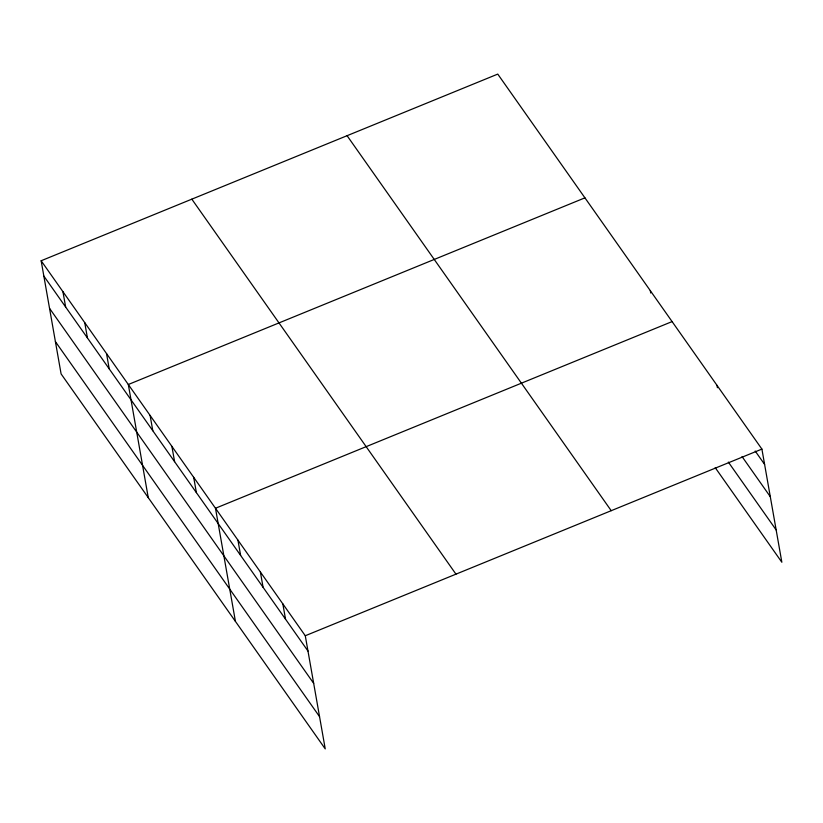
<?xml version="1.0" encoding="UTF-8"?>
<svg xmlns="http://www.w3.org/2000/svg" width="823" height="823" viewBox="0 0 823 823"><rect width="100%" height="100%" fill="white"/><g stroke="black" fill="none" stroke-linecap="round" stroke-linejoin="round"><path stroke-width="1.23" d="M41.15 260.757L305.282 635.747L325.239 748.899L61.097 373.909L41.15 260.757L497.761 74.101L761.903 449.091L781.85 562.243L715.218 467.649M584.927 197.849L128.316 384.506L148.263 497.658M672.093 321.587L215.482 508.254L235.429 621.406M305.282 635.747L761.903 449.091M755.185 451.025L764.598 464.388M742.048 456.58L770.287 496.681M728.355 462.094L776.161 529.95M347.08 135.692L611.211 510.682M191.831 199.166L455.963 574.156M43.845 276.065L307.987 651.055M49.545 308.358L313.676 683.347M55.408 341.617L319.54 716.617M716.998 385.339L717.409 387.695M650.304 290.653L650.715 293.009M282.834 603.876L285.53 619.184M260.377 572.006L263.082 587.303M237.929 540.125L240.625 555.432M193.683 477.319L196.388 492.617M171.894 446.385L174.599 461.682M150.105 415.44L152.8 430.748M106.527 353.571L109.222 368.879M84.728 322.637L87.433 337.934M62.939 291.692L65.645 307"/></g></svg>
